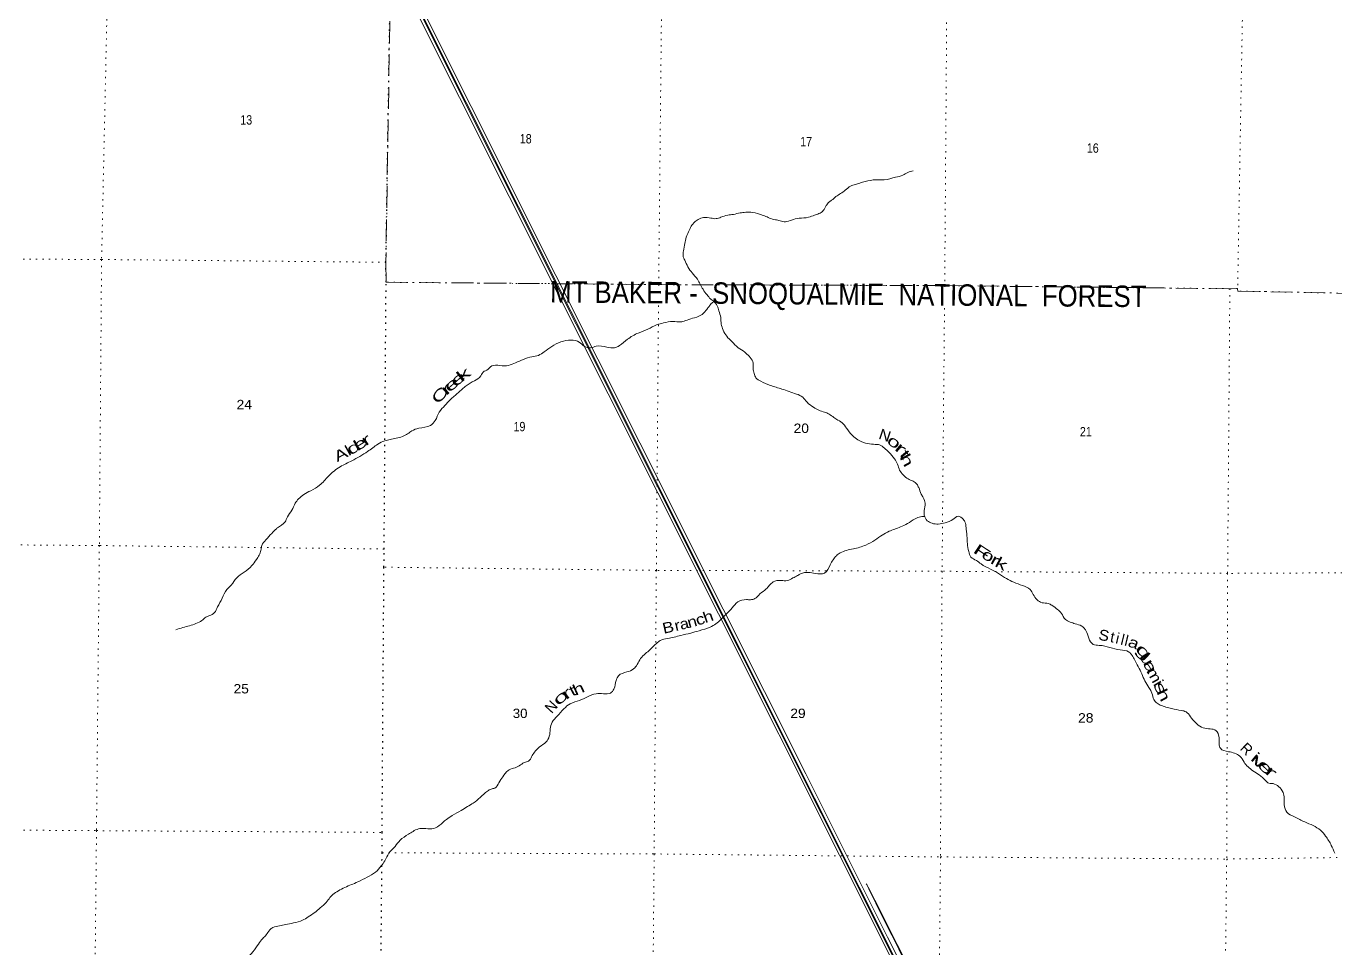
# Model space of a CAD drawing. Header units: feet. Extents: x -1048576 to 137166, y -268550 to 2097152.
# Drawn here: x -178479 to -154063, y 329090 to 346282 of the extents above; entities that cross this region are included whole.
import ezdxf
from ezdxf.enums import TextEntityAlignment as Align

# ---------------------------------------------------------------- set-up
doc = ezdxf.new("R2010")
doc.units = ezdxf.units.FT
doc.header["$LTSCALE"] = 80
doc.linetypes.add('DOT_DASHED', pattern=[7.7, 5, -1.2, 0.3, -1.2])
doc.linetypes.add('DOTTED', pattern=[1.5, 0.3, -1.2])
for name, color, linetype, lineweight in [('39', 7, 'Continuous', 13), ('44', 7, 'DOT_DASHED', 13), ('6', 7, 'DOTTED', 25), ('7', 7, 'DOTTED', 13)]:
    doc.layers.add(name, color=color, linetype=linetype, lineweight=lineweight)
doc.layers.add('41', color=7, linetype='Continuous')

msp = doc.modelspace()

# ---------------------------------------------------------------- linework, layer by layer
at = {"layer": '39'}
for points in [[(-139726.18, 284721.75), (-139786.61, 284683.23), (-139865.18, 284636.58), (-139935.68, 284589.96), (-139981.99, 284555.51), (-140024.23, 284506.92), (-140030.24, 284490.75), (-140030.24, 284490.75), (-140086.75, 284492.64)], [(-161931.63, 343582.38), (-162031.06, 343554.11), (-162122.93, 343501.45), (-162258.86, 343463.81), (-162469.6, 343417.59), (-162622.87, 343418.67), (-162825.34, 343382.39), (-162926.74, 343356.17), (-163010, 343329.58), (-163097.37, 343299.04), (-163195.85, 343220.26), (-163369.77, 343102.63), (-163451.86, 343035.63), (-163503.07, 342998.3), (-163552.82, 342934.69), (-163607.24, 342840.89), (-163687.06, 342785.96), (-163770.36, 342757.36), (-163882.14, 342717.22), (-164058.01, 342698.56), (-164197.89, 342665.05), (-164313.53, 342633.06), (-164411.94, 342653.22), (-164500.31, 342671.17), (-164610.56, 342703.69), (-164700.52, 342741.85), (-164794.64, 342774.05), (-164961.26, 342811.74), (-165054.09, 342809.58), (-165157.21, 342797.54), (-165284.82, 342771.85), (-165390.05, 342755.8), (-165517.91, 342718.01), (-165607.22, 342691.54), (-165703.78, 342703.59), (-165838.74, 342712.38), (-165938.34, 342676.03), (-166014.12, 342621.02), (-166057.52, 342571.42), (-166103.75, 342483.51), (-166163.18, 342343.36), (-166189.79, 342228.8), (-166214.9, 342089.98), (-166222.86, 341999.27), (-166192.35, 341915.87), (-166132.44, 341791.48), (-166050.1, 341678.75), (-165955.74, 341561.75), (-165850.78, 341373.85), (-165776.25, 341273.4), (-165709.35, 341193.29), (-165653.75, 341151.78), (-165586.99, 341065.62), (-165554.63, 340974.1), (-165520.93, 340850.24), (-165509.45, 340724.81), (-165473.48, 340613.03), (-165407.35, 340496.59), (-165312.57, 340399.77), (-165193.98, 340284.29), (-165072.66, 340203.08), (-164991.61, 340124.71), (-164921.11, 340024.34), (-164915.72, 339897.01), (-164893.48, 339803.68), (-164862.88, 339724.31), (-164773.51, 339657.88), (-164593.59, 339581.55), (-164379.22, 339512.59), (-164108.87, 339420.29), (-163991.1, 339361.37), (-163910.4, 339266.85), (-163791.34, 339173.58), (-163691.68, 339117.04), (-163581.47, 339082.5), (-163499.53, 339046.52), (-163408.1, 338982.07), (-163332.47, 338934.09), (-163235.12, 338863.47), (-163150.72, 338752.72), (-163034.49, 338621.14), (-162937.1, 338552.53), (-162776.95, 338494.77), (-162636.04, 338481.82), (-162555.52, 338474.13), (-162466.11, 338409.73), (-162380.99, 338333.29), (-162278.7, 338210.07), (-162222.31, 338109.98), (-162182.31, 337998.11), (-162117.52, 337914.01)], [(-175688.36, 335020.36), (-175554.28, 335066.11), (-175430.57, 335097.94), (-175310.68, 335139.93), (-175198.6, 335194.21), (-175145.12, 335243.61), (-175059.51, 335286.3), (-174963.52, 335342.91), (-174906.83, 335448.79), (-174822.7, 335612.67), (-174736.64, 335772.47), (-174652.19, 335855.57), (-174550.42, 335994.86), (-174411.12, 336097.04), (-174267.35, 336219.33), (-174184.28, 336332.75), (-174132.09, 336416.5), (-174099.98, 336504.7), (-174081.94, 336595.2), (-174005.13, 336698.65), (-173897.66, 336821.67), (-173811.15, 336906.75), (-173790.61, 336924.5), (-173649.12, 337034.72), (-173604.78, 337128.73), (-173521.46, 337254.26), (-173458.25, 337382.21), (-173398.04, 337463.78), (-173299.53, 337544.58), (-173168.92, 337616.65), (-173003.4, 337718.3), (-172838.46, 337888.62), (-172620.96, 338063.94), (-172400.8, 338174.58), (-172108.71, 338348.39), (-172010.49, 338415.05), (-171920.24, 338485.92), (-171787.88, 338545.84), (-171690.51, 338572.14), (-171459.39, 338628.04), (-171361.51, 338678.56), (-171281.69, 338733.49), (-171155.63, 338781.42), (-170936.65, 338835.55), (-170845.94, 338928.62), (-170772.11, 339082.61), (-170666.61, 339207.69), (-170567.58, 339312.7), (-170417.55, 339444.96), (-170269.59, 339575.24), (-170116.34, 339669.06), (-169997.49, 339757.52), (-169935.13, 339845.11), (-169886.32, 339864.32), (-169791.88, 339943.18), (-169640.41, 339952.23), (-169481.01, 339955.06), (-169348.9, 340002.87), (-169044.01, 340113.82), (-168920.39, 340141.6), (-168814.1, 340208.11), (-168672.86, 340306.22), (-168501.59, 340393.62), (-168311.27, 340428.13), (-168158.89, 340384.66), (-168069.61, 340314.2), (-167949.23, 340283.5), (-167841.74, 340311.61), (-167642.36, 340297.48), (-167499.46, 340282.47), (-167409.86, 340323.06), (-167260.13, 340441.19), (-167057.98, 340558.26), (-166878.99, 340629.35), (-166715.91, 340710.86), (-166586.07, 340746.6), (-166409.99, 340775.34), (-166273.02, 340766.51), (-166177.75, 340788.82), (-166047.74, 340832.63), (-165889.2, 340890), (-165813.16, 340957.12), (-165769.63, 341012.78), (-165728.12, 341068.48), (-165697.07, 341106.21), (-165644.3, 341142.62)], [(-162117.52, 337914.01), (-162024.33, 337837.41), (-161930.42, 337795.13), (-161862.97, 337741.26), (-161826.07, 337673.88), (-161778.22, 337551.75), (-161741.23, 337488.41), (-161707.14, 337382.72), (-161722.09, 337247.73), (-161721.9, 337160.89), (-161665.6, 337056.77), (-161575.85, 337008.51), (-161461.18, 336994.08), (-161333.57, 337019.77), (-161189.11, 337079.44), (-161086.98, 337139.97), (-160997.32, 337087.67), (-160956.51, 337014.16), (-160940.83, 336896.72), (-160922.05, 336734.8), (-160918.17, 336631.74), (-160893, 336485.84), (-160850.9, 336377.97), (-160751.36, 336315.38), (-160663.97, 336251.01), (-160484.47, 336154.49), (-160336.89, 336074.77), (-160187.68, 335976.85), (-160051.94, 335909.48), (-159889.86, 335847.65), (-159748.25, 335772.09), (-159689.63, 335682.05), (-159619.09, 335583.7), (-159525.48, 335527.29), (-159410.77, 335514.87), (-159342.94, 335479.17), (-159235.64, 335402.28), (-159164.59, 335328.15), (-159090.31, 335215.59), (-158998.55, 335167.29), (-158908.46, 335135.18), (-158782.29, 335092.24), (-158744.62, 335061.19), (-158707.42, 335007.93), (-158651.92, 334865.46), (-158573.66, 334750.8), (-158457.06, 334732.29), (-158260.2, 334693.98), (-158065.53, 334647.63), (-157910.92, 334614.21), (-157861.49, 334566.77), (-157808.88, 334478.88), (-157729.2, 334335.92), (-157665.47, 334201.36), (-157605.73, 334068.89), (-157531.71, 333944.22), (-157486.91, 333868.6), (-157449.18, 333744.66), (-157396.4, 333664.84), (-157318.7, 333618.85), (-157108.32, 333551.99), (-156923.48, 333517.96), (-156839.31, 333492.03), (-156756.5, 333401.51), (-156663.99, 333292.61), (-156548.8, 333207.49), (-156422.42, 333174.65), (-156303.76, 333158.11), (-156231.25, 333057.7), (-156220.66, 332889.88), (-156198.08, 332812.69), (-156048.14, 332749.08), (-155931.76, 332720.48), (-155836.09, 332666.04), (-155755.76, 332553.36), (-155591.74, 332392.53), (-155474.31, 332317.46), (-155351.56, 332207.96), (-155314.02, 332170.85), (-155215.57, 332152.71), (-155109.86, 332096.05), (-155029.41, 331989.42), (-155007.47, 331881.95), (-155005.98, 331760.77), (-154956.54, 331618.42), (-154817.15, 331532.81), (-154621.48, 331437.98), (-154330.27, 331282.66), (-154235.7, 331175.74), (-154128.42, 331001.94), (-154062.89, 330857.24)], [(-166921.65, 334578.45), (-166767.38, 334720.72), (-166713.9, 334770.12), (-166652.31, 334821.38), (-166510.29, 334860.91), (-166267.08, 334916.56), (-166078.56, 334961.21), (-165924.35, 335004.53), (-165717.22, 335071.02), (-165516.53, 335214.36), (-165429.94, 335303.48), (-165304.19, 335432.19), (-165203.07, 335541.2), (-165040.75, 335586.38), (-164966.2, 335582.85), (-164885.09, 335603.42), (-164788.46, 335690.32), (-164671.45, 335786.89), (-164615.74, 335846.34), (-164543.69, 335915.56), (-164395.87, 335942.86), (-164274.91, 335940.41), (-164173.04, 335988.83), (-164085.32, 336035.52), (-164030.16, 336068.73), (-163884.45, 336092.03), (-163755.71, 336075.29), (-163582.15, 336079.86), (-163476.01, 336235.21), (-163361.51, 336404.54), (-163289.8, 336457.6), (-163046.21, 336531.43), (-162812.74, 336603.44), (-162643.36, 336696.93), (-162508.29, 336789.11), (-162377.73, 336859.16), (-162166.22, 336941.71), (-162037.84, 337003.73), (-161890.73, 337093.64), (-161793.1, 337132.05), (-161738.54, 337137), (-161717.03, 337136.56)], [(-175881.95, 327357.1), (-175768.56, 327473.95), (-175663.31, 327586.92), (-175639.35, 327671.24), (-175639.24, 327772.2), (-175631.79, 327838.69), (-175598.34, 327894.55), (-175501.93, 327971.35), (-175427.94, 328036.49), (-175315.82, 328092.78), (-175256.8, 328117.84), (-175188.87, 328183.1), (-175116.52, 328266.44), (-175052.49, 328337.84), (-174959.25, 328455.09), (-174889.26, 328522.33), (-174801.29, 328581.13), (-174672.53, 328661.31), (-174566.59, 328711.67), (-174480.51, 328776.57), (-174363.25, 328885.25), (-174247.5, 329018.2), (-174141.61, 329161.45), (-174064.85, 329262.88), (-174000.86, 329332.26), (-173934.39, 329423.8), (-173876.96, 329469.08), (-173751.2, 329502.88), (-173639.8, 329524.86), (-173489.92, 329554.14), (-173323.49, 329603.27), (-173215.28, 329665.7), (-173092.48, 329750.04), (-172993.88, 329834.87), (-172878.77, 329937.55), (-172810.28, 330029.05), (-172756.67, 330084.5), (-172654.37, 330153.11), (-172534.02, 330217.31), (-172289.83, 330319.39), (-172118.52, 330408.81), (-171961.28, 330500.53), (-171855.95, 330617.54), (-171787.33, 330715.09), (-171713.83, 330852.94), (-171596.19, 330979.79), (-171502.96, 331097.04), (-171345.29, 331208.95), (-171261.48, 331261.77), (-171159.66, 331308.18), (-171060.61, 331318.29), (-170911.5, 331311.23), (-170773.13, 331369.01), (-170637.56, 331485.4), (-170529.13, 331557.92), (-170363.74, 331653.52), (-170243.21, 331725.8), (-170138.99, 331790.32), (-170007.66, 331896.71), (-169872.08, 332013.1), (-169802.69, 332052.08), (-169737.79, 332068.94), (-169659.01, 332170.33), (-169586.06, 332281.93), (-169488.84, 332397.08), (-169279.26, 332483.71), (-169185.12, 332548.44), (-169103.92, 332573.05), (-169047.74, 332654.7), (-168995.51, 332740.47), (-168902.7, 332837.54), (-168781.79, 332927.98), (-168719.01, 333035.75), (-168700, 333172.68), (-168665.02, 333301.2), (-168573.97, 333410.42), (-168445.99, 333549.18), (-168327.02, 333643.7), (-168154.29, 333704.82), (-168007.68, 333770.51), (-167843.05, 333829.77), (-167707.89, 333831.08), (-167574.52, 333842.51), (-167512.42, 333917.99), (-167472.78, 334076.71), (-167426.51, 334166.64), (-167269.74, 334236.16), (-167145.48, 334294.23), (-167077.2, 334375.64), (-167014.38, 334485.43), (-166921.65, 334578.45)]]:
    msp.add_spline(points, degree=3, dxfattribs=at)
at = {"layer": '44'}
msp.add_lwpolyline([(-183525.14, 357764.75), (-182210.96, 357747.99), (-182132.24, 357750.44), (-176905.66, 357679.01), (-176905.83, 352592.47), (-171592.55, 352519.29), (-171594.13, 352252.78), (-171686.45, 347196.37), (-171686.76, 346990.41), (-171766.16, 341877.2), (-171763.89, 341505.61), (-166677.93, 341461.26), (-161341.32, 341442.13), (-156021.66, 341384.97), (-155876.32, 341385.83), (-155875.33, 341341.63), (-153049.92, 341282.44)], dxfattribs=at)
at = {"layer": '6'}
msp.add_lwpolyline([(-171888.24, 325921.37), (-171838.66, 330863.54), (-171838.74, 331243.16), (-171803.19, 336189.66), (-171800.08, 336528.84), (-171763.89, 341505.61), (-171766.16, 341877.2), (-171686.76, 346990.41), (-171686.45, 347196.37), (-171594.13, 352252.78), (-171592.55, 352519.29), (-171461.22, 357512.31), (-171401.17, 362856.11), (-171029.59, 368097.56)], dxfattribs=at)
at = {"layer": '7'}
msp.add_line((-153049.92, 341282.44), (-155875.33, 341341.63), dxfattribs=at)
for points in [[(-155551.92, 359195.54), (-155604.13, 357098.57), (-155707.69, 351796.04), (-155784.08, 346634.31), (-155876.32, 341385.83), (-155875.33, 341341.63)], [(-176905.66, 357679.01), (-176905.83, 352592.47), (-176955.68, 347254.52), (-177071.8, 341930.03), (-177113.53, 336593.94), (-177166.98, 331276.26), (-177220.69, 325946.47)], [(-166622.18, 346887.93), (-166677.93, 341461.26), (-166678.43, 341399.94)], [(-161303.01, 346711.65), (-161341.32, 341442.13), (-161342.22, 341345.75)], [(-171766.16, 341877.2), (-177071.8, 341930.03), (-182406.3, 341953.16), (-183655.56, 341962.46)], [(-155876.32, 341385.83), (-156021.66, 341384.97), (-161341.32, 341442.13), (-166677.93, 341461.26), (-171763.89, 341505.61)], [(-156021.66, 341384.97), (-156062.84, 336075.12), (-156080.21, 330746.61), (-156140.01, 325606.76)], [(-166681.11, 341073.14), (-166721.55, 336131.26), (-166762.31, 330841.6), (-166807.76, 325808.47)], [(-161345.23, 341022.6), (-161390.96, 336114.27), (-161420.43, 330786.01), (-161467.14, 325692.33)], [(-171800.08, 336528.84), (-177113.53, 336593.94), (-182439.59, 336635.07), (-183699.4, 336650.57)], [(-153085.63, 336089.54), (-156062.84, 336075.12), (-161390.96, 336114.27), (-166721.55, 336131.26), (-171803.19, 336189.66)], [(-183743.46, 331312.5), (-182489.22, 331307.22), (-177166.98, 331276.26), (-171838.74, 331243.16)], [(-171838.66, 330863.54), (-166762.31, 330841.6), (-161420.43, 330786.01), (-156080.21, 330746.61), (-153122.11, 330785.58)]]:
    msp.add_lwpolyline(points, dxfattribs=at)

# ---------------------------------------------------------------- texts
at = {"layer": '41'}
for s, rotation, width, p in [('k', 36.648, 1.9, (-170261.47, 339705.91)), ('e', 41.381, 1.9, (-170477.04, 339528.4)), ('e', 41.386, 1.9, (-170362.02, 339629.31)), ('C', 48.753, 1.65, (-170687.34, 339335.72)), ('r', 41.415, 2.1, (-170576.39, 339440.5)), ('r', 33.545, 1.8, (-172083.75, 338484.91)), ('N', 341.571, 1.1, (-162487.56, 338556.9)), ('l', 29.257, 1.2, (-172427.15, 338277.82)), ('d', 30.1, 1.7, (-172325.07, 338334.07)), ('e', 31.409, 1.55, (-172198.24, 338410.89)), ('o', 326.263, 1.6, (-162340.76, 338445.48)), ('r', 319.912, 2.05, (-162225.98, 338334.09)), ('A', 27.032, 1.35, (-172564.53, 338205.27)), ('t', 310.239, 1.8, (-162158.44, 338232.3)), ('h', 298.668, 1.55, (-162133.82, 338138.42)), ('F', 326.457, 1.9, (-160702.09, 336391.98)), ('o', 330.66, 1.45, (-160578.35, 336322.62)), ('r', 331.698, 1.6, (-160444.92, 336238.02)), ('k', 331.652, 1.6, (-160330.12, 336168.35)), ('n', 15.137, 1.2, (-166029.88, 335077.63)), ('c', 16.51, 1.25, (-165875.55, 335123.42)), ('h', 19.08, 1.25, (-165722.62, 335174.5)), ('B', 12.843, 1.2, (-166478.83, 334970.98)), ('r', 12.933, 1.15, (-166310.06, 335010.07)), ('a', 13.478, 1.15, (-166179.24, 335040.59)), ('S', 349.387, 1.1, (-158388.15, 334821.12)), ('a', 339.226, 1.3, (-157848.59, 334687.32)), ('g', 317.248, 2.05, (-157691.68, 334541.64)), ('u', 300.452, 1.65, (-157658.65, 334427.7)), ('a', 298.676, 1.55, (-157594.01, 334291.03)), ('m', 298.95, 1.25, (-157517.83, 334128.15)), ('i', 300.773, 1.3, (-157439.39, 333979.37)), ('s', 298.195, 1.7, (-157405.36, 333892.51)), ('o', 43.388, 1.95, (-168442.34, 333690.22)), ('r', 36.291, 1.9, (-168339.75, 333756.61)), ('t', 27.853, 1.35, (-168241.03, 333797.75)), ('h', 24.143, 1.4, (-168133.08, 333832.63)), ('h', 297.203, 1.5, (-157344.52, 333759.26)), ('i', 319.874, 1.7, (-155611.06, 332569.17)), ('v', 317.895, 2.05, (-155532.55, 332484.28)), ('e', 317.038, 1.95, (-155425.62, 332391.23)), ('r', 318.882, 2.1, (-155314.65, 332301.29))]:
    msp.add_text(s, height=200, rotation=rotation, dxfattribs=dict(at, width=width)).set_placement(p, align=Align.CENTER)
for s, rotation, p in [('t', 348.588, (-158229.82, 334790.47)), ('i', 346.808, (-158136.65, 334766.42)), ('l', 346.407, (-158043.67, 334741.71)), ('l', 346.644, (-157970.25, 334724.23)), ('N', 47.841, (-168609.6, 333520.06)), ('R', 315.751, (-155776.93, 332728.39))]:
    msp.add_text(s, height=200, rotation=rotation, dxfattribs=at).set_placement(p, align=Align.CENTER)
at = {"layer": '44', "width": 0.9}
msp.add_text('MT BAKER -  SNOQUALMIE  NATIONAL  FOREST', height=400, rotation=359.545, dxfattribs=at).set_placement((-168705.2, 341128.2))
at = {"layer": '7'}
for s, width, p in [('13', 0.85, (-174483.45, 344446.18)), ('18', 0.85, (-169268.82, 344094.32)), ('17', 0.85, (-164037.86, 344038.96)), ('16', 0.85, (-158689.23, 343920.64)), ('24', 1.1, (-174552.86, 339136.9)), ('19', 0.85, (-169385.88, 338725.42)), ('20', 1.1, (-164160.46, 338694.41)), ('21', 0.85, (-158818.74, 338630.75)), ('25', 1.1, (-174610, 333835.45)), ('30', 1.05, (-169399.64, 333376.65)), ('29', 1.1, (-164221.97, 333376.89)), ('28', 1.1, (-158852.45, 333292.47))]:
    msp.add_text(s, height=175, dxfattribs=dict(at, width=width)).set_placement(p)

doc.saveas('drawing.dxf')
